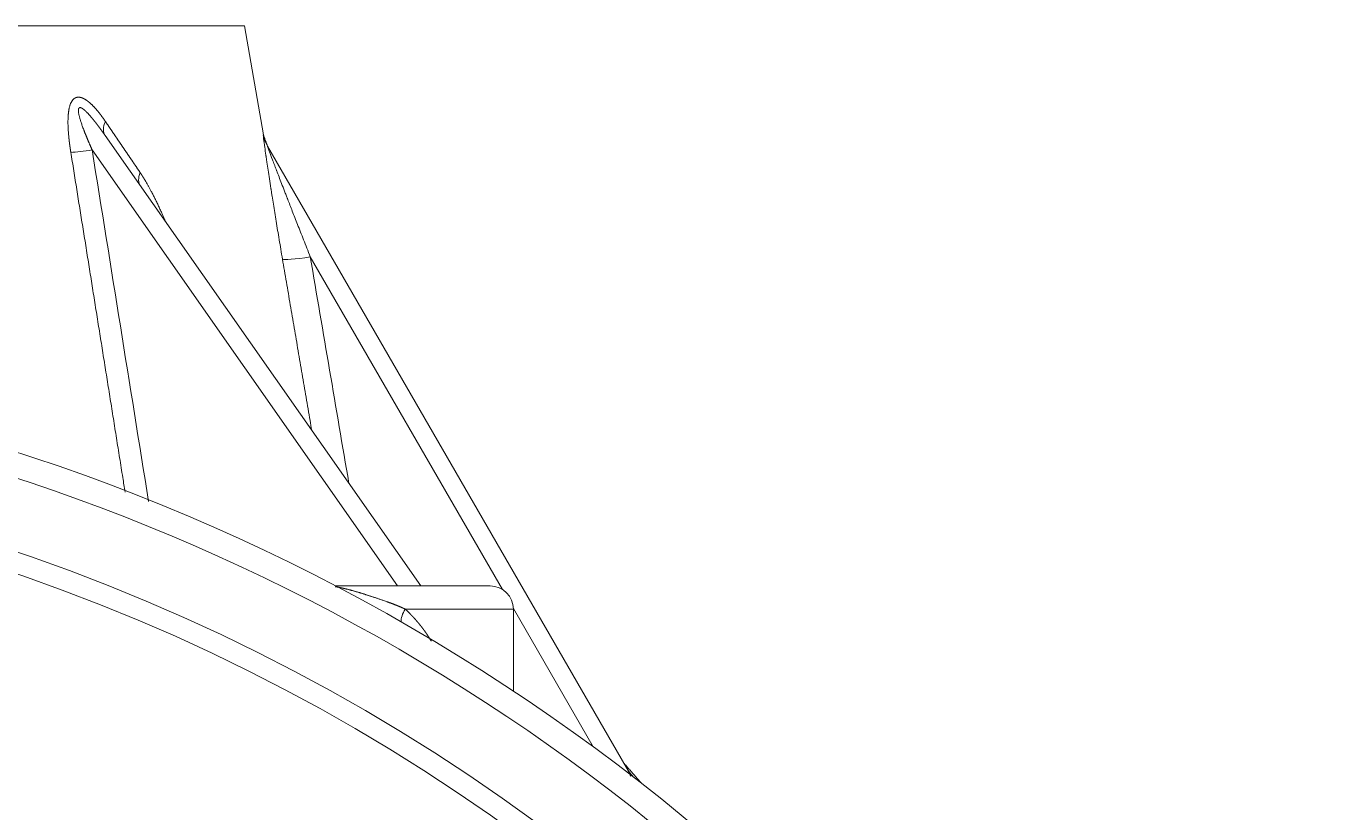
# Model space of a CAD drawing. Header units: millimetres. Extents: x 4664 to 8864, y -38 to 2932.
# Drawn here: x 6622.4 to 6682.3, y 811.6 to 848 of the extents above; entities that cross this region are included whole.
import ezdxf

# ---------------------------------------------------------------- set-up
doc = ezdxf.new("R2010")
doc.units = ezdxf.units.MM

msp = doc.modelspace()

# ---------------------------------------------------------------- linework, layer by layer
at = {"lineweight": 5}
for p, q in [((6632.545, 847.965), (6554.099, 847.965)), ((6633.436, 842.915), (6632.545, 847.965)), ((6640.707, 822.028), (6626.098, 842.892)), ((6625.5, 842.218), (6639.638, 822.028)), ((6650.217, 813.637), (6633.617, 842.389)), ((6635.597, 837.265), (6644.486, 821.869)), ((6643.925, 822.028), (6636.775, 822.028)), ((6644.995, 820.957), (6639.988, 820.957)), ((6644.995, 820.988), (6648.695, 814.579)), ((6644.995, 820.957), (6644.995, 817.162))]:
    msp.add_line(p, q, dxfattribs=at)
for centre, radius, start, end in [((6593.322, 739.226), 93.511, 36.15958, 86.73036), ((6593.322, 739.226), 92.36, 37.11429, 84.05174), ((6593.322, 739.226), 89.114, 2.73527, 80.78997), ((6593.322, 739.226), 88.156, 2.73527, 80.78997), ((6643.925, 820.957), 1.071, 0, 90)]:
    msp.add_arc(centre, radius, start, end, dxfattribs=at)
for centre, major_axis, ratio, start_param, end_param in [((6627.414, 843.813), (-1.316, -0.921), 0.494466, 5.577138, 6.283185), ((6635.008, 843.193), (-1.391, -0.803), 0.998069, 5.933538, 6.283185), ((6625.74, 842.386), (1.586, 0.255), 0.080603, 3.81617, 4.547666), ((6629.062, 841.459), (-1.316, -0.921), 0.547459, 5.616789, 6.283185), ((6635.888, 837.433), (1.583, 0.27), 0.074009, 3.223042, 4.515055), ((6640.582, 820.957), (-0.693, -0.816), 0.452971, 5.079707, 5.815238), ((6652.999, 815.244), (-2.782, -1.606), 0.902386, 0, 0.19745)]:
    msp.add_ellipse(centre, major_axis=major_axis, ratio=ratio, start_param=start_param, end_param=end_param, dxfattribs=at)
for points, knots in [([(6624.515, 842.107), (6624.514, 842.113), (6624.512, 842.123), (6624.51, 842.139), (6624.507, 842.154), (6624.505, 842.17), (6624.502, 842.185), (6624.5, 842.201), (6624.497, 842.216), (6624.495, 842.232), (6624.493, 842.247), (6624.491, 842.262), (6624.488, 842.277), (6624.486, 842.292), (6624.484, 842.307), (6624.482, 842.322), (6624.48, 842.337), (6624.477, 842.352), (6624.475, 842.366), (6624.473, 842.381), (6624.471, 842.396), (6624.469, 842.41), (6624.467, 842.425), (6624.465, 842.439), (6624.463, 842.453), (6624.461, 842.468), (6624.459, 842.482), (6624.458, 842.496), (6624.456, 842.51), (6624.454, 842.524), (6624.452, 842.538), (6624.45, 842.552), (6624.449, 842.566), (6624.447, 842.58), (6624.445, 842.593), (6624.443, 842.607), (6624.442, 842.62), (6624.44, 842.634), (6624.439, 842.647), (6624.437, 842.661), (6624.435, 842.674), (6624.434, 842.687), (6624.432, 842.701), (6624.431, 842.714), (6624.43, 842.727), (6624.428, 842.74), (6624.427, 842.753), (6624.422, 842.794), (6624.415, 842.864), (6624.407, 842.961), (6624.399, 843.056), (6624.393, 843.149), (6624.389, 843.241), (6624.385, 843.331), (6624.383, 843.404), (6624.382, 843.462), (6624.382, 843.504), (6624.382, 843.546), (6624.383, 843.586), (6624.384, 843.626), (6624.385, 843.666), (6624.386, 843.704), (6624.388, 843.742), (6624.39, 843.779), (6624.393, 843.816), (6624.395, 843.851), (6624.399, 843.886), (6624.402, 843.921), (6624.406, 843.954), (6624.41, 843.987), (6624.415, 844.019), (6624.421, 844.058), (6624.429, 844.102), (6624.439, 844.152), (6624.45, 844.2), (6624.462, 844.245), (6624.475, 844.288), (6624.49, 844.329), (6624.505, 844.367), (6624.521, 844.404), (6624.538, 844.437), (6624.556, 844.469), (6624.575, 844.498), (6624.595, 844.525), (6624.612, 844.545), (6624.625, 844.558), (6624.633, 844.567), (6624.642, 844.575), (6624.651, 844.583), (6624.66, 844.59), (6624.67, 844.597), (6624.679, 844.604), (6624.689, 844.611), (6624.699, 844.617), (6624.709, 844.622), (6624.719, 844.627), (6624.73, 844.632), (6624.74, 844.637), (6624.751, 844.641), (6624.762, 844.645), (6624.773, 844.648), (6624.784, 844.651), (6624.8, 844.655), (6624.82, 844.658), (6624.845, 844.661), (6624.87, 844.662), (6624.896, 844.661), (6624.922, 844.659), (6624.948, 844.655), (6624.975, 844.649), (6624.997, 844.643), (6625.014, 844.637), (6625.027, 844.633), (6625.04, 844.628), (6625.053, 844.623), (6625.065, 844.617), (6625.079, 844.612), (6625.092, 844.606), (6625.105, 844.599), (6625.118, 844.593), (6625.132, 844.586), (6625.145, 844.578), (6625.159, 844.571), (6625.173, 844.562), (6625.187, 844.554), (6625.201, 844.545), (6625.215, 844.536), (6625.229, 844.527), (6625.243, 844.517), (6625.257, 844.507), (6625.272, 844.497), (6625.286, 844.486), (6625.301, 844.475), (6625.315, 844.464), (6625.33, 844.452), (6625.345, 844.44), (6625.36, 844.428), (6625.375, 844.415), (6625.39, 844.402), (6625.409, 844.385), (6625.432, 844.365), (6625.458, 844.341), (6625.484, 844.317), (6625.51, 844.291), (6625.536, 844.265), (6625.562, 844.238), (6625.589, 844.211), (6625.615, 844.183), (6625.642, 844.154), (6625.668, 844.124), (6625.695, 844.093), (6625.722, 844.062), (6625.749, 844.03), (6625.771, 844.003), (6625.789, 843.981), (6625.802, 843.964), (6625.816, 843.947), (6625.829, 843.93), (6625.843, 843.913), (6625.857, 843.895), (6625.871, 843.877), (6625.885, 843.859), (6625.899, 843.84), (6625.913, 843.822), (6625.927, 843.803), (6625.941, 843.783), (6625.955, 843.764), (6625.97, 843.744), (6625.984, 843.724), (6625.999, 843.704), (6626.013, 843.684), (6626.028, 843.663), (6626.043, 843.642), (6626.057, 843.621), (6626.072, 843.6), (6626.087, 843.578), (6626.102, 843.556), (6626.112, 843.541), (6626.117, 843.534)], [0, 0, 0, 0, 0.002985, 0.005959, 0.00892, 0.011868, 0.014805, 0.017729, 0.020641, 0.023541, 0.026428, 0.029304, 0.032167, 0.035018, 0.037857, 0.040683, 0.043498, 0.0463, 0.04909, 0.051868, 0.054634, 0.057388, 0.06013, 0.062859, 0.065577, 0.068282, 0.070975, 0.073657, 0.076326, 0.078983, 0.081628, 0.084261, 0.086882, 0.089491, 0.092088, 0.094673, 0.097246, 0.099807, 0.102356, 0.104893, 0.107418, 0.109932, 0.112433, 0.114922, 0.1174, 0.119866, 0.122319, 0.124761, 0.143506, 0.161931, 0.180043, 0.197849, 0.215354, 0.232566, 0.249492, 0.257781, 0.265949, 0.273996, 0.281926, 0.289738, 0.297435, 0.305017, 0.312486, 0.319845, 0.327094, 0.334235, 0.34127, 0.348201, 0.35503, 0.361759, 0.36839, 0.374926, 0.385963, 0.396705, 0.407166, 0.417361, 0.427305, 0.437018, 0.446517, 0.455823, 0.464957, 0.473941, 0.4828, 0.491559, 0.500242, 0.503629, 0.507017, 0.510408, 0.513803, 0.517204, 0.520614, 0.524035, 0.527467, 0.530914, 0.534377, 0.537857, 0.541357, 0.544878, 0.548422, 0.551991, 0.555587, 0.55921, 0.562863, 0.570546, 0.57825, 0.585988, 0.593774, 0.601621, 0.609542, 0.61755, 0.625657, 0.629442, 0.633258, 0.637106, 0.640985, 0.644898, 0.648845, 0.652827, 0.656844, 0.660897, 0.664987, 0.669115, 0.673282, 0.677487, 0.681733, 0.686019, 0.690345, 0.694714, 0.699125, 0.703578, 0.708075, 0.712616, 0.717201, 0.721831, 0.726506, 0.731228, 0.735996, 0.74081, 0.745672, 0.750582, 0.758939, 0.767371, 0.77588, 0.784467, 0.793134, 0.801883, 0.810714, 0.819629, 0.82863, 0.837717, 0.846893, 0.856158, 0.865514, 0.874961, 0.879677, 0.884434, 0.889234, 0.894076, 0.898961, 0.903888, 0.908859, 0.913872, 0.918928, 0.924027, 0.929169, 0.934355, 0.939584, 0.944856, 0.950173, 0.955533, 0.960937, 0.966385, 0.971877, 0.977413, 0.982993, 0.988618, 0.994287, 1, 1, 1, 1]), ([(6626.098, 842.892), (6626.095, 842.896), (6626.088, 842.906), (6626.078, 842.921), (6626.067, 842.936), (6626.057, 842.95), (6626.047, 842.965), (6626.036, 842.979), (6626.026, 842.994), (6626.016, 843.008), (6626.006, 843.022), (6625.996, 843.036), (6625.986, 843.05), (6625.976, 843.064), (6625.966, 843.078), (6625.956, 843.092), (6625.947, 843.105), (6625.937, 843.119), (6625.927, 843.132), (6625.917, 843.145), (6625.908, 843.159), (6625.898, 843.172), (6625.889, 843.185), (6625.879, 843.198), (6625.87, 843.211), (6625.86, 843.224), (6625.851, 843.236), (6625.841, 843.249), (6625.832, 843.262), (6625.823, 843.274), (6625.814, 843.286), (6625.805, 843.299), (6625.795, 843.311), (6625.786, 843.323), (6625.777, 843.335), (6625.768, 843.347), (6625.759, 843.359), (6625.751, 843.371), (6625.742, 843.382), (6625.733, 843.394), (6625.724, 843.405), (6625.715, 843.417), (6625.707, 843.428), (6625.698, 843.439), (6625.69, 843.45), (6625.681, 843.461), (6625.673, 843.472), (6625.664, 843.483), (6625.656, 843.494), (6625.647, 843.505), (6625.639, 843.515), (6625.631, 843.526), (6625.623, 843.536), (6625.614, 843.547), (6625.606, 843.557), (6625.598, 843.567), (6625.59, 843.577), (6625.582, 843.587), (6625.574, 843.597), (6625.566, 843.607), (6625.559, 843.617), (6625.551, 843.626), (6625.543, 843.636), (6625.535, 843.645), (6625.528, 843.655), (6625.52, 843.664), (6625.512, 843.673), (6625.496, 843.692), (6625.473, 843.721), (6625.441, 843.758), (6625.41, 843.794), (6625.381, 843.828), (6625.352, 843.859), (6625.325, 843.889), (6625.299, 843.918), (6625.273, 843.944), (6625.252, 843.965), (6625.236, 843.982), (6625.224, 843.994), (6625.211, 844.006), (6625.199, 844.017), (6625.188, 844.028), (6625.176, 844.039), (6625.165, 844.049), (6625.154, 844.059), (6625.143, 844.068), (6625.132, 844.077), (6625.122, 844.086), (6625.112, 844.094), (6625.102, 844.102), (6625.093, 844.109), (6625.083, 844.116), (6625.074, 844.122), (6625.065, 844.129), (6625.057, 844.134), (6625.048, 844.14), (6625.039, 844.145), (6625.03, 844.151), (6625.02, 844.156), (6625.01, 844.161), (6625.001, 844.165), (6624.992, 844.169), (6624.983, 844.172), (6624.974, 844.175), (6624.966, 844.177), (6624.958, 844.178), (6624.951, 844.179), (6624.944, 844.18), (6624.937, 844.18), (6624.93, 844.179), (6624.924, 844.178), (6624.918, 844.176), (6624.912, 844.173), (6624.907, 844.17), (6624.902, 844.167), (6624.897, 844.163), (6624.893, 844.158), (6624.889, 844.153), (6624.885, 844.148), (6624.881, 844.141), (6624.878, 844.135), (6624.876, 844.127), (6624.873, 844.119), (6624.871, 844.111), (6624.868, 844.096), (6624.865, 844.074), (6624.864, 844.042), (6624.866, 844.005), (6624.87, 843.965), (6624.876, 843.92), (6624.885, 843.872), (6624.897, 843.818), (6624.91, 843.761), (6624.927, 843.7), (6624.945, 843.634), (6624.967, 843.564), (6624.99, 843.49), (6625.017, 843.412), (6625.045, 843.33), (6625.077, 843.243), (6625.102, 843.175), (6625.12, 843.127), (6625.131, 843.1), (6625.142, 843.072), (6625.153, 843.044), (6625.164, 843.015), (6625.175, 842.986), (6625.187, 842.957), (6625.199, 842.927), (6625.211, 842.897), (6625.223, 842.867), (6625.236, 842.836), (6625.248, 842.805), (6625.261, 842.773), (6625.275, 842.742), (6625.288, 842.709), (6625.302, 842.677), (6625.316, 842.644), (6625.33, 842.61), (6625.344, 842.576), (6625.359, 842.542), (6625.374, 842.508), (6625.389, 842.473), (6625.404, 842.438), (6625.419, 842.402), (6625.435, 842.366), (6625.451, 842.33), (6625.467, 842.293), (6625.484, 842.256), (6625.495, 842.231), (6625.5, 842.218)], [0, 0, 0, 0, 0.004557, 0.009091, 0.013601, 0.018088, 0.022551, 0.02699, 0.031406, 0.035798, 0.040167, 0.044512, 0.048834, 0.053132, 0.057407, 0.061658, 0.065885, 0.070089, 0.07427, 0.078427, 0.082561, 0.086671, 0.090757, 0.094821, 0.09886, 0.102877, 0.106869, 0.110839, 0.114784, 0.118707, 0.122606, 0.126481, 0.130334, 0.134162, 0.137968, 0.14175, 0.145508, 0.149243, 0.152955, 0.156643, 0.160308, 0.16395, 0.167568, 0.171163, 0.174735, 0.178284, 0.181809, 0.18531, 0.188789, 0.192244, 0.195676, 0.199085, 0.20247, 0.205832, 0.209171, 0.212487, 0.215779, 0.219048, 0.222295, 0.225517, 0.228717, 0.231894, 0.235047, 0.238178, 0.241285, 0.244369, 0.24743, 0.250468, 0.263568, 0.276172, 0.288282, 0.299898, 0.311022, 0.321656, 0.331803, 0.341463, 0.350641, 0.355405, 0.360062, 0.364612, 0.369056, 0.373395, 0.377627, 0.381755, 0.385779, 0.389698, 0.393515, 0.397229, 0.40084, 0.404351, 0.407761, 0.411072, 0.414285, 0.4174, 0.420419, 0.423344, 0.426174, 0.429742, 0.433194, 0.436534, 0.439766, 0.442893, 0.44592, 0.448852, 0.451693, 0.45445, 0.457129, 0.459736, 0.46228, 0.464768, 0.467208, 0.46961, 0.471983, 0.474338, 0.476683, 0.47903, 0.481388, 0.483768, 0.48618, 0.488632, 0.491133, 0.493693, 0.496319, 0.499018, 0.501796, 0.509925, 0.518848, 0.528646, 0.539381, 0.551099, 0.563836, 0.57762, 0.592472, 0.60841, 0.625448, 0.643599, 0.66287, 0.683271, 0.704809, 0.727488, 0.751314, 0.758423, 0.765636, 0.772953, 0.780375, 0.787901, 0.795532, 0.803267, 0.811107, 0.819051, 0.8271, 0.835254, 0.843513, 0.851876, 0.860345, 0.868918, 0.877597, 0.886381, 0.895269, 0.904264, 0.913363, 0.922568, 0.931877, 0.941293, 0.950814, 0.96044, 0.970172, 0.980009, 0.989952, 1, 1, 1, 1]), ([(6626.117, 843.534), (6626.124, 843.524), (6626.137, 843.505), (6626.157, 843.476), (6626.177, 843.447), (6626.196, 843.418), (6626.216, 843.389), (6626.236, 843.36), (6626.255, 843.331), (6626.275, 843.302), (6626.294, 843.273), (6626.314, 843.244), (6626.334, 843.215), (6626.353, 843.187), (6626.373, 843.158), (6626.392, 843.129), (6626.412, 843.101), (6626.431, 843.072), (6626.45, 843.043), (6626.47, 843.015), (6626.489, 842.986), (6626.509, 842.958), (6626.528, 842.929), (6626.547, 842.901), (6626.566, 842.873), (6626.586, 842.844), (6626.605, 842.816), (6626.624, 842.788), (6626.643, 842.759), (6626.662, 842.731), (6626.682, 842.703), (6626.701, 842.675), (6626.72, 842.647), (6626.739, 842.619), (6626.758, 842.591), (6626.777, 842.563), (6626.796, 842.535), (6626.815, 842.507), (6626.834, 842.479), (6626.853, 842.451), (6626.872, 842.423), (6626.891, 842.395), (6626.909, 842.368), (6626.928, 842.34), (6626.947, 842.312), (6626.966, 842.284), (6626.985, 842.257), (6627.003, 842.229), (6627.022, 842.202), (6627.041, 842.174), (6627.059, 842.147), (6627.078, 842.119), (6627.097, 842.092), (6627.115, 842.064), (6627.134, 842.037), (6627.152, 842.01), (6627.171, 841.982), (6627.19, 841.955), (6627.208, 841.928), (6627.226, 841.901), (6627.245, 841.874), (6627.263, 841.847), (6627.282, 841.82), (6627.3, 841.792), (6627.318, 841.765), (6627.337, 841.739), (6627.355, 841.712), (6627.373, 841.685), (6627.392, 841.658), (6627.41, 841.631), (6627.428, 841.604), (6627.446, 841.577), (6627.464, 841.551), (6627.483, 841.524), (6627.501, 841.497), (6627.519, 841.471), (6627.537, 841.444), (6627.555, 841.418), (6627.573, 841.391), (6627.591, 841.364), (6627.609, 841.338), (6627.627, 841.312), (6627.645, 841.285), (6627.663, 841.259), (6627.681, 841.233), (6627.698, 841.206), (6627.71, 841.189), (6627.716, 841.18)], [0, 0, 0, 0, 0.012165, 0.024321, 0.036467, 0.048603, 0.06073, 0.072848, 0.084956, 0.097054, 0.109143, 0.121222, 0.133292, 0.145352, 0.157402, 0.169443, 0.181475, 0.193496, 0.205509, 0.217512, 0.229505, 0.241489, 0.253463, 0.265427, 0.277382, 0.289328, 0.301264, 0.31319, 0.325107, 0.337015, 0.348913, 0.360801, 0.37268, 0.384549, 0.396409, 0.408259, 0.4201, 0.431931, 0.443752, 0.455564, 0.467367, 0.47916, 0.490943, 0.502717, 0.514482, 0.526237, 0.537982, 0.549718, 0.561444, 0.573161, 0.584868, 0.596566, 0.608254, 0.619933, 0.631602, 0.643262, 0.654912, 0.666553, 0.678184, 0.689806, 0.701418, 0.713021, 0.724614, 0.736197, 0.747772, 0.759336, 0.770891, 0.782437, 0.793973, 0.8055, 0.817017, 0.828524, 0.840023, 0.851511, 0.86299, 0.87446, 0.88592, 0.897371, 0.908812, 0.920244, 0.931666, 0.943079, 0.954482, 0.965876, 0.97726, 0.988635, 1, 1, 1, 1]), ([(6634.312, 837.154), (6634.258, 837.467), (6634.156, 838.073), (6634.015, 838.923), (6633.93, 839.45), (6633.869, 839.831), (6633.84, 840.017), (6633.806, 840.228), (6633.79, 840.332), (6633.782, 840.384), (6633.778, 840.409), (6633.776, 840.422), (6633.775, 840.429), (6633.775, 840.432), (6633.774, 840.433), (6633.774, 840.434), (6633.774, 840.435), (6633.774, 840.435), (6633.774, 840.435), (6633.774, 840.435), (6633.774, 840.435), (6633.774, 840.435), (6633.726, 840.745), (6633.683, 841.028), (6633.625, 841.412), (6633.607, 841.534), (6633.582, 841.706), (6633.569, 841.789), (6633.556, 841.882), (6633.549, 841.928), (6633.546, 841.95), (6633.545, 841.961), (6633.544, 841.967), (6633.543, 841.97), (6633.543, 841.971), (6633.543, 841.972), (6633.543, 841.972), (6633.543, 841.972), (6633.543, 841.972), (6633.543, 841.972), (6633.543, 841.972), (6633.543, 841.972), (6633.523, 842.109), (6633.506, 842.232), (6633.484, 842.394), (6633.474, 842.469), (6633.463, 842.547), (6633.459, 842.584), (6633.456, 842.602), (6633.455, 842.611), (6633.455, 842.615), (6633.454, 842.617), (6633.454, 842.618), (6633.454, 842.619), (6633.454, 842.619), (6633.454, 842.619), (6633.454, 842.619), (6633.454, 842.62), (6633.454, 842.62), (6633.454, 842.62), (6633.427, 842.83), (6633.418, 842.928), (6633.426, 842.914)], [0, 0, 0, 0, 0.125, 0.25, 0.375, 0.375, 0.4375, 0.46875, 0.484375, 0.492188, 0.496094, 0.498047, 0.499023, 0.499512, 0.499756, 0.499878, 0.499939, 0.499969, 0.499985, 0.499992, 0.499992, 0.5, 0.5, 0.625, 0.625, 0.6875, 0.6875, 0.71875, 0.734375, 0.742188, 0.746094, 0.748047, 0.749023, 0.749512, 0.749756, 0.749878, 0.749939, 0.749969, 0.749985, 0.749992, 0.749992, 0.75, 0.75, 0.8125, 0.8125, 0.84375, 0.859375, 0.867188, 0.871094, 0.873047, 0.874023, 0.874512, 0.874756, 0.874878, 0.874939, 0.874969, 0.874985, 0.874992, 0.874992, 0.875, 0.875, 1, 1, 1, 1]), ([(6633.617, 842.389), (6633.613, 842.397), (6633.618, 842.378), (6633.65, 842.291), (6633.675, 842.222), (6633.746, 842.032), (6633.791, 841.912), (6633.874, 841.694), (6633.904, 841.614), (6633.953, 841.486), (6633.978, 841.419), (6634.009, 841.338), (6634.025, 841.296), (6634.033, 841.274), (6634.037, 841.264), (6634.039, 841.258), (6634.041, 841.256), (6634.041, 841.254), (6634.041, 841.254), (6634.041, 841.253), (6634.041, 841.253), (6634.041, 841.253), (6634.042, 841.253), (6634.042, 841.253), (6634.042, 841.253), (6634.042, 841.253), (6634.109, 841.077), (6634.185, 840.879), (6634.313, 840.549), (6634.357, 840.433), (6634.428, 840.251), (6634.464, 840.158), (6634.507, 840.045), (6634.53, 839.988), (6634.541, 839.96), (6634.546, 839.945), (6634.549, 839.938), (6634.551, 839.934), (6634.551, 839.932), (6634.552, 839.932), (6634.552, 839.931), (6634.552, 839.931), (6634.552, 839.931), (6634.552, 839.931), (6634.552, 839.931), (6634.552, 839.931), (6634.552, 839.931), (6634.617, 839.762), (6634.688, 839.581), (6634.841, 839.19), (6634.922, 838.982), (6635.096, 838.537), (6635.189, 838.302), (6635.385, 837.804), (6635.488, 837.541), (6635.597, 837.265)], [0, 0, 0, 0, 0.0625, 0.0625, 0.125, 0.125, 0.1875, 0.1875, 0.21875, 0.21875, 0.234375, 0.242187, 0.246094, 0.248047, 0.249023, 0.249512, 0.249756, 0.249878, 0.249939, 0.249969, 0.249985, 0.249992, 0.249996, 0.249998, 0.249998, 0.25, 0.25, 0.375, 0.375, 0.4375, 0.4375, 0.46875, 0.484375, 0.492187, 0.496094, 0.498047, 0.499023, 0.499512, 0.499756, 0.499878, 0.499939, 0.499969, 0.499985, 0.499992, 0.499996, 0.499996, 0.5, 0.5, 0.625, 0.625, 0.75, 0.75, 0.875, 0.875, 1, 1, 1, 1]), ([(6627.025, 826.372), (6626.989, 826.596), (6626.905, 827.126), (6626.772, 827.959), (6626.627, 828.87), (6626.482, 829.778), (6626.338, 830.683), (6626.194, 831.583), (6626.051, 832.48), (6625.909, 833.374), (6625.767, 834.263), (6625.626, 835.149), (6625.485, 836.032), (6625.345, 836.91), (6625.205, 837.786), (6625.066, 838.657), (6624.927, 839.525), (6624.789, 840.389), (6624.652, 841.249), (6624.56, 841.822), (6624.515, 842.107)], [0, 0, 0, 0, 0.04275, 0.100912, 0.158842, 0.21654, 0.274007, 0.331242, 0.388246, 0.445018, 0.501558, 0.557867, 0.613944, 0.66979, 0.725404, 0.780786, 0.835937, 0.890856, 0.945544, 1, 1, 1, 1]), ([(6627.716, 841.18), (6627.718, 841.177), (6627.722, 841.171), (6627.728, 841.163), (6627.734, 841.154), (6627.74, 841.145), (6627.745, 841.137), (6627.751, 841.128), (6627.757, 841.119), (6627.763, 841.11), (6627.769, 841.101), (6627.775, 841.092), (6627.781, 841.084), (6627.786, 841.075), (6627.792, 841.066), (6627.798, 841.057), (6627.804, 841.047), (6627.81, 841.038), (6627.816, 841.029), (6627.822, 841.02), (6627.828, 841.011), (6627.833, 841.002), (6627.839, 840.993), (6627.845, 840.983), (6627.851, 840.974), (6627.857, 840.965), (6627.863, 840.955), (6627.869, 840.946), (6627.874, 840.937), (6627.88, 840.927), (6627.886, 840.918), (6627.892, 840.908), (6627.898, 840.899), (6627.904, 840.889), (6627.91, 840.879), (6627.916, 840.87), (6627.921, 840.86), (6627.927, 840.85), (6627.933, 840.841), (6627.939, 840.831), (6627.945, 840.821), (6627.951, 840.811), (6627.957, 840.801), (6627.963, 840.792), (6627.969, 840.782), (6627.974, 840.772), (6627.98, 840.762), (6628.005, 840.72), (6628.049, 840.645), (6628.111, 840.533), (6628.175, 840.418), (6628.231, 840.312), (6628.281, 840.218), (6628.323, 840.136), (6628.365, 840.053), (6628.407, 839.968), (6628.45, 839.883), (6628.492, 839.795), (6628.534, 839.707), (6628.577, 839.617), (6628.619, 839.525), (6628.661, 839.433), (6628.721, 839.3), (6628.795, 839.132), (6628.855, 838.995), (6628.883, 838.928)], [0, 0, 0, 0, 0.00438, 0.008767, 0.01316, 0.017561, 0.021968, 0.026382, 0.030803, 0.035231, 0.039666, 0.044107, 0.048556, 0.053012, 0.057474, 0.061944, 0.06642, 0.070904, 0.075395, 0.079892, 0.084397, 0.088909, 0.093428, 0.097954, 0.102488, 0.107028, 0.111576, 0.116131, 0.120693, 0.125262, 0.129839, 0.134423, 0.139014, 0.143612, 0.148218, 0.152831, 0.157451, 0.162079, 0.166714, 0.171356, 0.176006, 0.180663, 0.185328, 0.19, 0.19468, 0.199367, 0.204062, 0.208764, 0.258464, 0.309549, 0.362034, 0.415933, 0.45173, 0.48788, 0.524386, 0.561251, 0.598479, 0.636072, 0.674034, 0.712367, 0.751075, 0.79016, 0.829625, 0.917364, 1, 1, 1, 1]), ([(6635.663, 829.233), (6635.637, 829.384), (6635.58, 829.716), (6635.493, 830.228), (6635.401, 830.767), (6635.309, 831.306), (6635.218, 831.843), (6635.126, 832.38), (6635.035, 832.915), (6634.944, 833.449), (6634.853, 833.981), (6634.763, 834.513), (6634.672, 835.043), (6634.582, 835.573), (6634.491, 836.101), (6634.401, 836.628), (6634.341, 836.979), (6634.312, 837.154)], [0, 0, 0, 0, 0.057339, 0.125614, 0.193744, 0.261729, 0.329569, 0.397264, 0.464815, 0.53222, 0.599481, 0.666596, 0.733567, 0.800392, 0.867073, 0.933609, 1, 1, 1, 1]), ([(6636.747, 821.992), (6636.749, 821.992), (6636.753, 821.991), (6636.76, 821.99), (6636.767, 821.989), (6636.773, 821.988), (6636.78, 821.987), (6636.787, 821.986), (6636.794, 821.985), (6636.8, 821.984), (6636.807, 821.983), (6636.814, 821.982), (6636.82, 821.981), (6636.827, 821.979), (6636.834, 821.978), (6636.84, 821.977), (6636.847, 821.976), (6636.853, 821.975), (6636.86, 821.974), (6636.866, 821.973), (6636.873, 821.971), (6636.879, 821.97), (6636.886, 821.969), (6636.892, 821.968), (6636.899, 821.967), (6636.905, 821.965), (6636.912, 821.964), (6636.918, 821.963), (6636.924, 821.962), (6636.931, 821.961), (6636.937, 821.959), (6636.943, 821.958), (6636.95, 821.957), (6636.956, 821.956), (6636.962, 821.954), (6636.968, 821.953), (6636.975, 821.952), (6636.981, 821.951), (6636.987, 821.949), (6636.993, 821.948), (6636.999, 821.947), (6637.005, 821.945), (6637.012, 821.944), (6637.018, 821.943), (6637.024, 821.942), (6637.03, 821.94), (6637.036, 821.939), (6637.042, 821.938), (6637.048, 821.936), (6637.054, 821.935), (6637.06, 821.934), (6637.066, 821.932), (6637.072, 821.931), (6637.077, 821.93), (6637.083, 821.928), (6637.089, 821.927), (6637.095, 821.926), (6637.101, 821.924), (6637.107, 821.923), (6637.112, 821.922), (6637.118, 821.92), (6637.124, 821.919), (6637.13, 821.918), (6637.135, 821.916), (6637.141, 821.915), (6637.147, 821.914), (6637.152, 821.912), (6637.158, 821.911), (6637.164, 821.91), (6637.169, 821.908), (6637.175, 821.907), (6637.18, 821.906), (6637.186, 821.904), (6637.191, 821.903), (6637.197, 821.902), (6637.202, 821.9), (6637.208, 821.899), (6637.213, 821.898), (6637.219, 821.896), (6637.224, 821.895), (6637.229, 821.894), (6637.235, 821.892), (6637.24, 821.891), (6637.245, 821.89), (6637.251, 821.889), (6637.269, 821.884), (6637.3, 821.876), (6637.345, 821.864), (6637.39, 821.853), (6637.436, 821.84), (6637.482, 821.828), (6637.529, 821.815), (6637.576, 821.802), (6637.623, 821.788), (6637.671, 821.774), (6637.72, 821.76), (6637.768, 821.746), (6637.818, 821.731), (6637.867, 821.716), (6637.917, 821.701), (6637.968, 821.685), (6638.018, 821.67), (6638.07, 821.654), (6638.121, 821.638), (6638.173, 821.621), (6638.223, 821.605), (6638.272, 821.59), (6638.32, 821.574), (6638.371, 821.558), (6638.424, 821.541), (6638.479, 821.523), (6638.537, 821.505), (6638.596, 821.485), (6638.658, 821.464), (6638.722, 821.443), (6638.788, 821.42), (6638.856, 821.397), (6638.927, 821.373), (6638.999, 821.348), (6639.073, 821.322), (6639.134, 821.299), (6639.183, 821.282), (6639.218, 821.269), (6639.252, 821.257), (6639.286, 821.244), (6639.319, 821.232), (6639.351, 821.22), (6639.382, 821.208), (6639.413, 821.196), (6639.443, 821.185), (6639.472, 821.173), (6639.501, 821.162), (6639.528, 821.151), (6639.556, 821.141), (6639.582, 821.13), (6639.608, 821.12), (6639.633, 821.11), (6639.657, 821.1), (6639.681, 821.09), (6639.704, 821.08), (6639.727, 821.071), (6639.749, 821.062), (6639.77, 821.053), (6639.79, 821.044), (6639.81, 821.036), (6639.829, 821.028), (6639.848, 821.019), (6639.866, 821.012), (6639.883, 821.004), (6639.9, 820.997), (6639.916, 820.989), (6639.932, 820.983), (6639.947, 820.976), (6639.961, 820.969), (6639.975, 820.963), (6639.984, 820.959), (6639.988, 820.957)], [0, 0, 0, 0, 0.001881, 0.003886, 0.005885, 0.007878, 0.009866, 0.011848, 0.013824, 0.015795, 0.01776, 0.01972, 0.021674, 0.023622, 0.025565, 0.027502, 0.029434, 0.031359, 0.03328, 0.035194, 0.037103, 0.039006, 0.040904, 0.042796, 0.044682, 0.046562, 0.048437, 0.050306, 0.05217, 0.054027, 0.05588, 0.057726, 0.059567, 0.061402, 0.063231, 0.065054, 0.066872, 0.068684, 0.070491, 0.072292, 0.074086, 0.075876, 0.077659, 0.079437, 0.081209, 0.082975, 0.084736, 0.086491, 0.08824, 0.089983, 0.091721, 0.093452, 0.095178, 0.096899, 0.098613, 0.100322, 0.102025, 0.103722, 0.105414, 0.107099, 0.108779, 0.110453, 0.112121, 0.113784, 0.115441, 0.117091, 0.118737, 0.120376, 0.122009, 0.123637, 0.125259, 0.126875, 0.128485, 0.13009, 0.131689, 0.133281, 0.134868, 0.13645, 0.138025, 0.139595, 0.141158, 0.142716, 0.144268, 0.145815, 0.147355, 0.14889, 0.16175, 0.174746, 0.187881, 0.201154, 0.214566, 0.228118, 0.24181, 0.255645, 0.269621, 0.28374, 0.298003, 0.312409, 0.32696, 0.341655, 0.356496, 0.371483, 0.386616, 0.401896, 0.417323, 0.432897, 0.446619, 0.461076, 0.476271, 0.492206, 0.508881, 0.526298, 0.544459, 0.563366, 0.58302, 0.603422, 0.624573, 0.646474, 0.669126, 0.692529, 0.716685, 0.728119, 0.739358, 0.750403, 0.761253, 0.771908, 0.782368, 0.792633, 0.802701, 0.812574, 0.822251, 0.831731, 0.841014, 0.850101, 0.858991, 0.867684, 0.876179, 0.884477, 0.892578, 0.900481, 0.908186, 0.915694, 0.923004, 0.930116, 0.937029, 0.943745, 0.950263, 0.956582, 0.962703, 0.968626, 0.974351, 0.979877, 0.985205, 0.990335, 0.995267, 1, 1, 1, 1]), ([(6639.988, 820.957), (6639.992, 820.953), (6639.999, 820.947), (6640.01, 820.937), (6640.02, 820.927), (6640.031, 820.917), (6640.042, 820.907), (6640.052, 820.897), (6640.063, 820.887), (6640.073, 820.876), (6640.084, 820.866), (6640.094, 820.856), (6640.105, 820.846), (6640.115, 820.836), (6640.125, 820.826), (6640.136, 820.816), (6640.146, 820.806), (6640.156, 820.795), (6640.166, 820.785), (6640.177, 820.775), (6640.187, 820.765), (6640.197, 820.755), (6640.207, 820.745), (6640.217, 820.734), (6640.227, 820.724), (6640.237, 820.714), (6640.247, 820.704), (6640.257, 820.693), (6640.267, 820.683), (6640.277, 820.673), (6640.287, 820.663), (6640.297, 820.652), (6640.307, 820.642), (6640.316, 820.632), (6640.326, 820.621), (6640.336, 820.611), (6640.345, 820.601), (6640.355, 820.59), (6640.365, 820.58), (6640.374, 820.57), (6640.384, 820.559), (6640.393, 820.549), (6640.403, 820.538), (6640.412, 820.528), (6640.422, 820.518), (6640.431, 820.507), (6640.441, 820.497), (6640.45, 820.486), (6640.459, 820.476), (6640.469, 820.465), (6640.478, 820.455), (6640.487, 820.444), (6640.496, 820.434), (6640.505, 820.423), (6640.515, 820.413), (6640.524, 820.402), (6640.533, 820.392), (6640.542, 820.381), (6640.551, 820.371), (6640.56, 820.36), (6640.569, 820.349), (6640.578, 820.339), (6640.587, 820.328), (6640.596, 820.318), (6640.604, 820.307), (6640.613, 820.296), (6640.622, 820.286), (6640.631, 820.275), (6640.639, 820.265), (6640.648, 820.254), (6640.657, 820.243), (6640.665, 820.233), (6640.674, 820.222), (6640.683, 820.211), (6640.691, 820.2), (6640.7, 820.19), (6640.708, 820.179), (6640.717, 820.168), (6640.725, 820.157), (6640.734, 820.147), (6640.742, 820.136), (6640.75, 820.125), (6640.759, 820.114), (6640.767, 820.104), (6640.775, 820.093), (6640.784, 820.082), (6640.792, 820.071), (6640.8, 820.06), (6640.808, 820.049), (6640.816, 820.039), (6640.824, 820.028), (6640.832, 820.017), (6640.84, 820.006), (6640.848, 819.995), (6640.856, 819.984), (6640.864, 819.973), (6640.872, 819.962), (6640.88, 819.951), (6640.888, 819.94), (6640.896, 819.93), (6640.904, 819.919), (6640.912, 819.908), (6640.919, 819.897), (6640.927, 819.886), (6640.935, 819.875), (6640.942, 819.864), (6640.95, 819.853), (6640.958, 819.842), (6640.965, 819.83), (6640.973, 819.819), (6640.981, 819.808), (6640.988, 819.797), (6640.996, 819.786), (6641.003, 819.775), (6641.01, 819.764), (6641.018, 819.753), (6641.025, 819.742), (6641.033, 819.731), (6641.04, 819.72), (6641.047, 819.708), (6641.055, 819.697), (6641.062, 819.686), (6641.069, 819.675), (6641.076, 819.664), (6641.083, 819.653), (6641.091, 819.641), (6641.098, 819.63), (6641.105, 819.619), (6641.112, 819.608), (6641.119, 819.596), (6641.126, 819.585), (6641.133, 819.574), (6641.14, 819.563), (6641.148, 819.549), (6641.159, 819.532), (6641.171, 819.512), (6641.182, 819.492), (6641.191, 819.479), (6641.195, 819.472), (6641.195, 819.471)], [0, 0, 0, 0, 0.007659, 0.01531, 0.022954, 0.03059, 0.038218, 0.045839, 0.053452, 0.061058, 0.068656, 0.076246, 0.083829, 0.091405, 0.098972, 0.106533, 0.114086, 0.121631, 0.129169, 0.1367, 0.144223, 0.151739, 0.159248, 0.166749, 0.174243, 0.18173, 0.189209, 0.196681, 0.204146, 0.211604, 0.219054, 0.226497, 0.233933, 0.241362, 0.248784, 0.256199, 0.263607, 0.271008, 0.278401, 0.285788, 0.293167, 0.30054, 0.307906, 0.315265, 0.322616, 0.329961, 0.337299, 0.344631, 0.351955, 0.359273, 0.366583, 0.373887, 0.381185, 0.388475, 0.395759, 0.403036, 0.410307, 0.417571, 0.424828, 0.432078, 0.439322, 0.44656, 0.453791, 0.461015, 0.468233, 0.475444, 0.482649, 0.489848, 0.49704, 0.504226, 0.511405, 0.518578, 0.525745, 0.532905, 0.540059, 0.547207, 0.554349, 0.561484, 0.568613, 0.575737, 0.582853, 0.589964, 0.597069, 0.604167, 0.61126, 0.618347, 0.625427, 0.632502, 0.63957, 0.646633, 0.653689, 0.66074, 0.667785, 0.674824, 0.681857, 0.688885, 0.695906, 0.702922, 0.709932, 0.716937, 0.723936, 0.730929, 0.737916, 0.744898, 0.751874, 0.758845, 0.76581, 0.77277, 0.779724, 0.786672, 0.793615, 0.800553, 0.807486, 0.814413, 0.821334, 0.82825, 0.835161, 0.842067, 0.848968, 0.855863, 0.862753, 0.869638, 0.876517, 0.883392, 0.890261, 0.897126, 0.903985, 0.910839, 0.917689, 0.924533, 0.931372, 0.938207, 0.945036, 0.951861, 0.963733, 0.975586, 0.987419, 0.999232, 1, 1, 1, 1]), ([(6650.427, 813.214), (6650.424, 813.222), (6650.417, 813.238), (6650.406, 813.263), (6650.395, 813.288), (6650.384, 813.313), (6650.373, 813.337), (6650.362, 813.36), (6650.351, 813.383), (6650.34, 813.406), (6650.329, 813.428), (6650.318, 813.449), (6650.308, 813.47), (6650.297, 813.491), (6650.287, 813.511), (6650.276, 813.53), (6650.266, 813.549), (6650.256, 813.568), (6650.246, 813.586), (6650.236, 813.603), (6650.227, 813.621), (6650.22, 813.632), (6650.217, 813.637)], [0, 0, 0, 0, 0.051692, 0.111096, 0.169446, 0.22674, 0.282979, 0.338164, 0.392294, 0.445368, 0.497389, 0.548354, 0.598264, 0.64712, 0.694921, 0.741668, 0.787359, 0.831997, 0.875579, 0.918107, 0.959581, 1, 1, 1, 1])]:
    msp.add_open_spline(points, degree=3, knots=knots, dxfattribs=at)
for points, degree in [([(6633.631, 842.365), (6633.44, 842.889)], 1), ([(6625.5, 842.218), (6626.373, 836.791), (6627.243, 831.364), (6628.111, 825.936)], 3), ([(6635.597, 837.265), (6636.194, 833.769), (6636.789, 830.272), (6637.383, 826.775)], 3), ([(6650.914, 812.897), (6650.11, 813.822)], 1)]:
    msp.add_open_spline(points, degree=degree, dxfattribs=at)

doc.saveas('drawing.dxf')
